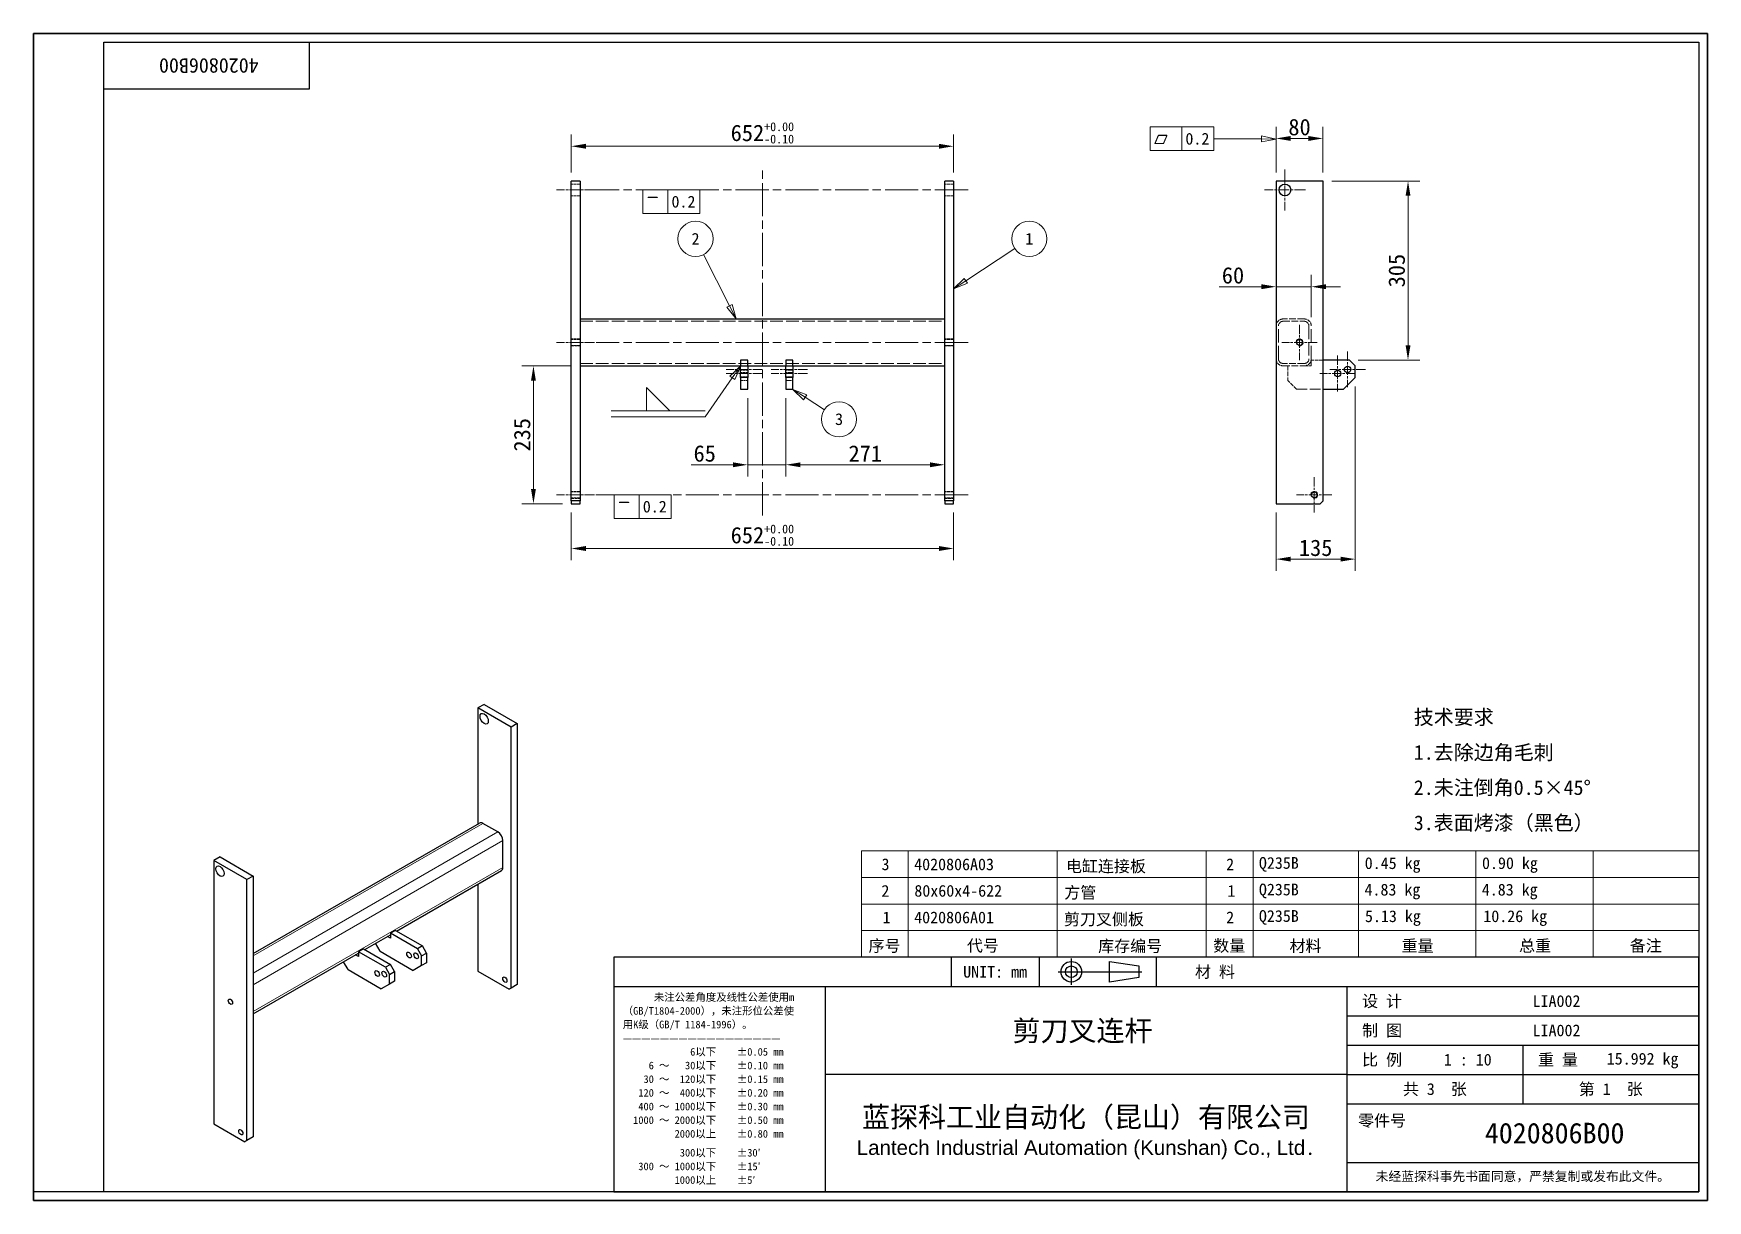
# Model space of a CAD drawing. Header units: millimetres. Extents: x 60 to 2915, y 55 to 2045.
import ezdxf
from ezdxf.enums import TextEntityAlignment as Align

# ---------------------------------------------------------------- set-up
doc = ezdxf.new("R2010")
doc.units = ezdxf.units.MM
doc.header["$LTSCALE"] = 10
doc.linetypes.add('CHAIN', pattern=[0.3543, 0.2362, -0.0295, 0.0591, -0.0295])
doc.linetypes.add('DASHED', pattern=[0.2067, 0.1654, -0.0413])
for name, color, linetype, lineweight in [('1', 7, 'Continuous', 18), ('可见 (ISO)', 7, 'Continuous', 25), ('可见窄的 (ISO)', 7, 'Continuous', 18), ('图框 (ISO)', 7, 'Continuous', 35), ('标题 (ISO)', 7, 'Continuous', 25)]:
    doc.layers.add(name, color=color, linetype=linetype, lineweight=lineweight)
for name, color, linetype, lineweight, true_color in [('中心标记 (ISO)', 1, 'CHAIN', 18, 0xff0000), ('中心线 (ISO)', 1, 'CHAIN', 18, 0xff0000), ('尺寸 (ISO)', 7, 'Continuous', 18, 0x008000), ('符号 (ISO)', 7, 'Continuous', 18, 0x008000), ('隐藏 (ISO)', 5, 'DASHED', 18, 0x0000ff)]:
    doc.layers.add(name, color=color, linetype=linetype, lineweight=lineweight, true_color=true_color)
doc.styles.add('文本样式100', font='AIGDT___.TTF')
doc.styles.add('文本样式164', font='SimSun.ttf')
doc.styles.add('文本样式165', font='SimSun.ttf')
doc.styles.add('文本样式74', font='SimSun.ttf')
doc.styles.add('最新国标', font='simfang.ttf')
doc.styles.add('注释文本 (ISO)', font='simfang.ttf')
doc.dimstyles.new('默认 (GB)', dxfattribs={"dimscale": 10, "dimtxt": 2.8, "dimasz": 2.5, "dimexe": 2, "dimexo": 1.5, "dimgap": 0.5, "dimtad": 1, "dimtoh": 1, "dimdsep": 46, "dimtxsty": '最新国标', "dimcen": 0.09, "dimdle": 10, "dimclrd": 256, "dimclre": 256, "dimclrt": 256, "dimaunit": 1, "dimadec": 3, "dimazin": 2, "dimtfac": 0.535714, "dimtmove": 0, "dimatfit": 3, "dimfxl": 0, "dimtolj": 1, "dimtzin": 0, "dimlwd": -1, "dimlwe": -1, "dimarcsym": 0})

# ---------------------------------------------------------------- blocks, each defined once
blk = doc.blocks.new('图框 最新国标')
at = {"layer": '图框 (ISO)'}
for p, q in [((6, 7), (6, 204.5)), ((6, 204.5), (291.5, 204.5)), ((291.5, 204.5), (291.5, 5.5)), ((6, 7), (6, 5.5)), ((6, 7), (6, 5.5)), ((291.5, 5.5), (6, 5.5))]:
    blk.add_line(p, q, dxfattribs=at)
at = {"layer": '图框 (ISO)', "color": 7, "linetype": 'Continuous', "lineweight": 25}
for p, q in [((18, 203), (290, 203)), ((18, 7), (18, 203)), ((18, 203), (290, 203)), ((53, 203), (53, 195)), ((290, 203), (290, 7)), ((290, 203), (290, 7)), ((53, 195), (18, 195)), ((290, 7), (6, 7)), ((290, 7), (18, 7))]:
    blk.add_line(p, q, dxfattribs=at)
at = {"layer": '图框 (ISO)', "style": '文本样式74'}
blk.add_attdef('零件代号_001', (44.41, 200.25), '', height=2.5, rotation=180, dxfattribs=at)
blk = doc.blocks.new('标题栏 最新国标')
at = {"layer": '标题 (ISO)'}
for p, q in [((381.98, -183.84), (196.98, -183.84)), ((196.98, -183.84), (196.98, -223.84)), ((254.48, -183.84), (254.48, -188.84)), ((269.48, -183.84), (269.48, -188.84)), ((281.48, -188.09), (281.48, -184.59)), ((281.48, -184.59), (286.48, -185.34)), ((286.48, -185.34), (286.48, -187.34)), ((289.48, -183.84), (289.48, -188.84)), ((381.98, -223.84), (381.98, -183.84)), ((383.48, -183.84), (383.48, -225.34)), ((286.48, -187.34), (281.48, -188.09)), ((196.98, -188.84), (381.98, -188.84)), ((232.98, -188.84), (232.98, -223.84)), ((321.98, -188.84), (321.98, -223.84)), ((321.98, -193.84), (381.98, -193.84)), ((321.98, -198.84), (381.98, -198.84)), ((351.98, -198.84), (351.98, -208.84)), ((321.98, -203.84), (232.98, -203.84)), ((321.98, -203.84), (381.98, -203.84)), ((321.98, -208.84), (381.98, -208.84)), ((321.98, -218.84), (381.98, -218.84)), ((196.98, -223.84), (381.98, -223.84)), ((383.48, -225.34), (196.98, -225.34))]:
    blk.add_line(p, q, dxfattribs=at)
at = {"layer": '标题 (ISO)', "linetype": 'CHAIN', "ltscale": 5.000333}
blk.add_line((274.98, -184.09), (274.98, -188.59), dxfattribs=at)
at = {"layer": '标题 (ISO)', "linetype": 'CHAIN', "ltscale": 15.834605}
blk.add_line((272.73, -186.34), (286.98, -186.34), dxfattribs=at)
at = {"layer": '标题 (ISO)'}
for radius in [1.75, 1]:
    blk.add_circle((274.98, -186.34), radius, dxfattribs=at)
at = {"layer": '1', "style": '文本样式164'}
for s, p in [('UNIT: mm', (261.98, -186.34)), ('材 料', (299.48, -186.34)), ('设 计', (327.98, -191.34)), ('制 图', (327.98, -196.34)), ('比 例', (327.98, -201.34)), ('重 量', (357.98, -201.34)), ('共 3  张', (336.98, -206.34)), ('第 1  张', (366.98, -206.34))]:
    blk.add_text(s, height=2, dxfattribs=at).set_placement(p, align=Align.MIDDLE_CENTER)
at = {"layer": '标题 (ISO)', "char_height": 2, "style": '注释文本 (ISO)'}
for s, insert, attachment_point, line_spacing_factor in [('{\\fSimSun|b0|i0|c134|p2;\\H0.65x;      未注公差角度及线性公差使用m\\P（GB/T1804-2000），未注形位公差使\\P用K级（GB/T 1184-1996）。\\P—————————————————\\P             6以下    ±0.05 mm\\P     6 ～   30以下    ±0.10 mm\\P    30 ～  120以下    ±0.15 mm\\P   120 ～  400以下    ±0.20 mm\\P   400 ～ 1000以下    ±0.30 mm\\P  1000 ～ 2000以下    ±0.50 mm\\P          2000以上    ±0.80 mm\\P\\H0.38462x;\\P\\H2.6x;           300以下    ±30′\\P   300 ～ 1000以下    ±15′\\P          1000以上    ±5′}', (198.48, -206.34), 4, 1.075116), ('{\\fMicrosoft YaHei|b0|i0|c134|p34;\\H1.75x;蓝探科工业自动化（昆山）有限公司\\P\\fArial|b0|i0|c0|p34;\\H0.71429x;Lantech Industrial Automation (Kunshan) Co., Ltd\\fFangSong|b0|i0|c134|p49;.\\H1.15195x; }', (277.48, -213.84), 5, 0.978695)]:
    blk.add_mtext(s, dxfattribs=dict(at, insert=insert, attachment_point=attachment_point, line_spacing_factor=line_spacing_factor))
at = {"layer": '标题 (ISO)', "attachment_point": 5, "style": '注释文本 (ISO)'}
for s, insert, char_height in [('\\fFangSong|b0|i0;零件号', (327.98, -211.84), 2), ('\\fSimSun|b0|i0;{\\H1.6000;未经蓝探科事先书面同意，严禁复制或发布此文件。}', (351.98, -221.34), 1.6)]:
    blk.add_mtext(s, dxfattribs=dict(at, insert=insert, char_height=char_height))
at = {"layer": '标题 (ISO)', "style": '注释文本 (ISO)'}
blk.add_attdef('材料', text='', height=2, dxfattribs=at).set_placement((324.48, -186.34), align=Align.MIDDLE_CENTER)
at = {"layer": '标题 (ISO)'}
for tag, p, height, style in [('设计人_001', (353.65, -192.33), 2, '注释文本 (ISO)'), ('库存编号_001', (264.96, -198.15), 3.5, '文本样式165'), ('设计人_001', (353.65, -197.33), 2, '注释文本 (ISO)'), ('视图比例_001', (338.51, -202.33), 2, '注释文本 (ISO)'), ('质量\\P3;_001', (366.29, -202.16), 2, '注释文本 (ISO)'), ('零件代号_001', (345.51, -215.59), 3.5, '文本样式165')]:
    blk.add_attdef(tag, p, '', height=height, dxfattribs=dict(at, style=style))
blk = doc.blocks.new('*D5')
at = {"layer": 'Defpoints', "color": 0, "transparency": 16777216}
for p in [(977.1, 1243.2), (1629.1, 1243.2), (1629.1, 1166.8)]:
    blk.add_point(p, dxfattribs=at)
at = {"layer": '尺寸 (ISO)', "color": 116, "true_color": 0x00803f, "transparency": 16777216}
for p, q in [((977.1, 1228.2), (977.1, 1146.8)), ((1629.1, 1228.2), (1629.1, 1146.8)), ((1002.1, 1166.8), (1604.1, 1166.8))]:
    blk.add_line(p, q, dxfattribs=at)
for points in [[(1002.1, 1171), (1002.1, 1162.6), (977.1, 1166.8)], [(1604.1, 1171), (1604.1, 1162.6), (1629.1, 1166.8)]]:
    blk.add_solid(points, dxfattribs=at)
at = {"layer": '尺寸 (ISO)', "transparency": 16777216, "insert": (1303.1, 1189.6), "char_height": 28, "attachment_point": 5, "style": '最新国标'}
blk.add_mtext('\\A1;652{\\H14.999999;\\S+0.00^ -0.10;}', dxfattribs=at)
blk = doc.blocks.new('*D6')
at = {"layer": 'Defpoints', "color": 0, "transparency": 16777216}
for p in [(1278.1, 1438.2), (1343.1, 1438.2), (1343.1, 1309.6)]:
    blk.add_point(p, dxfattribs=at)
at = {"layer": '尺寸 (ISO)', "color": 116, "true_color": 0x00803f, "transparency": 16777216}
for p, q in [((1278.1, 1423.2), (1278.1, 1289.6)), ((1343.1, 1423.2), (1343.1, 1289.6)), ((1253.1, 1309.6), (1181.6, 1309.6)), ((1343.1, 1309.6), (1278.1, 1309.6)), ((1368.1, 1309.6), (1393.1, 1309.6))]:
    blk.add_line(p, q, dxfattribs=at)
for points in [[(1253.1, 1313.7), (1253.1, 1305.4), (1278.1, 1309.6)], [(1368.1, 1313.7), (1368.1, 1305.4), (1343.1, 1309.6)]]:
    blk.add_solid(points, dxfattribs=at)
at = {"layer": '尺寸 (ISO)', "transparency": 16777216, "insert": (1204.8, 1328.7), "char_height": 28, "attachment_point": 5, "style": '最新国标'}
blk.add_mtext('\\A1;65', dxfattribs=at)
blk = doc.blocks.new('*D7')
at = {"layer": 'Defpoints', "color": 0, "transparency": 16777216}
for p in [(912.7, 1478.2), (992.1, 1478.2), (977.1, 1243.2)]:
    blk.add_point(p, dxfattribs=at)
at = {"layer": '尺寸 (ISO)', "color": 116, "true_color": 0x00803f, "transparency": 16777216}
for p, q in [((977.1, 1478.2), (892.7, 1478.2)), ((912.7, 1268.2), (912.7, 1453.2)), ((962.1, 1243.2), (892.7, 1243.2))]:
    blk.add_line(p, q, dxfattribs=at)
for points in [[(908.5, 1453.2), (916.8, 1453.2), (912.7, 1478.2)], [(908.5, 1268.2), (916.8, 1268.2), (912.7, 1243.2)]]:
    blk.add_solid(points, dxfattribs=at)
at = {"layer": '尺寸 (ISO)', "transparency": 16777216, "insert": (893.5, 1360.7), "char_height": 28, "attachment_point": 5, "rotation": 90, "style": '最新国标'}
blk.add_mtext('\\A1;235', dxfattribs=at)
blk = doc.blocks.new('*D8')
at = {"layer": 'Defpoints', "color": 0, "transparency": 16777216}
for p in [(2259.2, 1866), (2179.2, 1793.2), (2259.2, 1793.2)]:
    blk.add_point(p, dxfattribs=at)
at = {"layer": '尺寸 (ISO)', "color": 116, "true_color": 0x00803f, "transparency": 16777216}
for p, q in [((2179.2, 1808.2), (2179.2, 1886)), ((2259.2, 1808.2), (2259.2, 1886)), ((2204.2, 1866), (2234.2, 1866))]:
    blk.add_line(p, q, dxfattribs=at)
for points in [[(2204.2, 1870.2), (2204.2, 1861.8), (2179.2, 1866)], [(2234.2, 1870.2), (2234.2, 1861.8), (2259.2, 1866)]]:
    blk.add_solid(points, dxfattribs=at)
at = {"layer": '尺寸 (ISO)', "transparency": 16777216, "insert": (2219.2, 1885.2), "char_height": 28, "attachment_point": 5, "style": '最新国标'}
blk.add_mtext('\\A1;80', dxfattribs=at)
blk = doc.blocks.new('*D9')
at = {"layer": 'Defpoints', "color": 0, "transparency": 16777216}
for p in [(2259.2, 1793.2), (2304.2, 1488.2), (2404.2, 1488.2)]:
    blk.add_point(p, dxfattribs=at)
at = {"layer": '尺寸 (ISO)', "color": 116, "true_color": 0x00803f, "transparency": 16777216}
for p, q in [((2274.2, 1793.2), (2424.2, 1793.2)), ((2404.2, 1768.2), (2404.2, 1513.2)), ((2319.2, 1488.2), (2424.2, 1488.2))]:
    blk.add_line(p, q, dxfattribs=at)
for points in [[(2400.1, 1768.2), (2408.4, 1768.2), (2404.2, 1793.2)], [(2400.1, 1513.2), (2408.4, 1513.2), (2404.2, 1488.2)]]:
    blk.add_solid(points, dxfattribs=at)
at = {"layer": '尺寸 (ISO)', "transparency": 16777216, "insert": (2385.1, 1640.7), "char_height": 28, "attachment_point": 5, "rotation": 90, "style": '最新国标'}
blk.add_mtext('\\A1;305', dxfattribs=at)
blk = doc.blocks.new('*D10')
at = {"layer": 'Defpoints', "color": 0, "transparency": 16777216}
for p in [(2314.2, 1458.2), (2179.2, 1243.2), (2314.2, 1148.7)]:
    blk.add_point(p, dxfattribs=at)
at = {"layer": '尺寸 (ISO)', "color": 116, "true_color": 0x00803f, "transparency": 16777216}
for p, q in [((2314.2, 1443.2), (2314.2, 1128.7)), ((2179.2, 1228.2), (2179.2, 1128.7)), ((2204.2, 1148.7), (2289.2, 1148.7))]:
    blk.add_line(p, q, dxfattribs=at)
for points in [[(2204.2, 1152.8), (2204.2, 1144.5), (2179.2, 1148.7)], [(2289.2, 1152.8), (2289.2, 1144.5), (2314.2, 1148.7)]]:
    blk.add_solid(points, dxfattribs=at)
at = {"layer": '尺寸 (ISO)', "transparency": 16777216, "insert": (2246.7, 1167.8), "char_height": 28, "attachment_point": 5, "style": '最新国标'}
blk.add_mtext('\\A1;135', dxfattribs=at)
blk = doc.blocks.new('明细栏')
at = {"layer": '符号 (ISO)'}
for p, q in [((290, 65.1), (147.2, 65.1)), ((147.2, 65.1), (147.2, 51.53)), ((155.2, 65.1), (155.2, 51.53)), ((180.6, 65.1), (180.6, 51.53)), ((206, 65.1), (206, 51.53)), ((214, 65.1), (214, 51.53)), ((232, 65.1), (232, 51.53)), ((252, 65.1), (252, 51.53)), ((272, 65.1), (272, 51.53)), ((290, 65.1), (290, 51.53)), ((290, 60.58), (147.2, 60.58)), ((290, 56.05), (147.2, 56.05)), ((290, 51.53), (147.2, 51.53)), ((147.2, 47), (147.2, 51.53)), ((155.2, 47), (155.2, 51.53)), ((180.6, 47), (180.6, 51.53)), ((206, 47), (206, 51.53)), ((214, 47), (214, 51.53)), ((232, 47), (232, 51.53)), ((252, 47), (252, 51.53)), ((272, 47), (272, 51.53)), ((290, 47), (290, 51.53)), ((290, 47), (147.2, 47))]:
    blk.add_line(p, q, dxfattribs=at)
at = {"layer": '符号 (ISO)', "char_height": 2, "attachment_point": 7, "style": '注释文本 (ISO)'}
for s, insert in [('3', (150.63, 61.8)), ('4020806A03', (156.2, 61.79)), ('电缸连接板', (182.08, 61.28)), ('2', (209.41, 61.83)), ('Q235B', (214.99, 61.56)), ('0.45 kg', (233.04, 61.37)), ('0.90 kg', (253.04, 61.37)), ('2', (150.61, 57.3)), ('80x60x4-622', (156.23, 57.28)), ('方管', (181.79, 56.78)), ('1', (209.61, 57.3)), ('Q235B', (214.99, 57.03)), ('4.83 kg', (233, 56.85)), ('4.83 kg', (253, 56.85)), ('1', (150.81, 52.77)), ('4020806A01', (156.2, 52.74)), ('剪刀叉侧板', (181.74, 52.23)), ('2', (209.41, 52.78)), ('Q235B', (214.99, 52.51)), ('5.13 kg', (233.08, 52.32)), ('10.26 kg', (253.26, 52.32)), ('序号', (148.42, 47.71)), ('代号', (165.19, 47.73)), ('库存编号', (187.58, 47.66)), ('数量', (207.21, 47.72)), ('材料', (220.21, 47.68)), ('重量', (239.33, 47.78)), ('总重', (259.36, 47.75)), ('备注', (278.25, 47.74))]:
    blk.add_mtext(s, dxfattribs=dict(at, insert=insert))
blk = doc.blocks.new('引出序号1')
at = {"layer": '符号 (ISO)'}
for p, q in [((164.99, 162.32), (173.34, 167.84)), ((164.72, 162.73), (162.91, 160.94)), ((164.99, 162.32), (162.91, 160.94)), ((162.91, 160.94), (165.27, 161.9)), ((165.27, 161.9), (164.72, 162.73))]:
    blk.add_line(p, q, dxfattribs=at)
at = {"layer": '符号 (ISO)', "flags": 128}
blk.add_lwpolyline([(164.72, 162.73), (162.91, 160.94), (165.27, 161.9), (164.72, 162.73)], dxfattribs=at)
at = {"layer": '符号 (ISO)'}
blk.add_circle((175.83, 169.49), 3, dxfattribs=at)
blk.add_solid([(164.72, 162.73), (162.91, 160.94), (165.27, 161.9), (164.72, 162.73)], dxfattribs=at)
at = {"layer": '符号 (ISO)', "insert": (175.83, 169.49), "char_height": 2, "attachment_point": 5, "style": '注释文本 (ISO)'}
blk.add_mtext('1', dxfattribs=at)
blk = doc.blocks.new('引出序号2')
at = {"layer": '符号 (ISO)'}
for p, q in [((124.7, 158.05), (120.26, 166.83)), ((125.14, 158.28), (124.25, 157.83)), ((124.25, 157.83), (125.83, 155.82)), ((124.7, 158.05), (125.83, 155.82)), ((125.83, 155.82), (125.14, 158.28))]:
    blk.add_line(p, q, dxfattribs=at)
at = {"layer": '符号 (ISO)', "flags": 128}
blk.add_lwpolyline([(124.25, 157.83), (125.83, 155.82), (125.14, 158.28), (124.25, 157.83)], dxfattribs=at)
at = {"layer": '符号 (ISO)'}
blk.add_circle((118.91, 169.49), 3, dxfattribs=at)
blk.add_solid([(124.25, 157.83), (125.83, 155.82), (125.14, 158.28), (124.25, 157.83)], dxfattribs=at)
at = {"layer": '符号 (ISO)', "insert": (118.91, 169.49), "char_height": 2, "attachment_point": 5, "style": '注释文本 (ISO)'}
blk.add_mtext('2', dxfattribs=at)
blk = doc.blocks.new('引出序号3')
at = {"layer": '符号 (ISO)'}
for p, q in [((137.6, 142.46), (135.51, 143.82)), ((137.88, 142.88), (135.51, 143.82)), ((135.51, 143.82), (137.33, 142.04)), ((137.33, 142.04), (137.88, 142.88)), ((137.6, 142.46), (140.88, 140.34))]:
    blk.add_line(p, q, dxfattribs=at)
at = {"layer": '符号 (ISO)', "flags": 128}
blk.add_lwpolyline([(137.88, 142.88), (135.51, 143.82), (137.33, 142.04), (137.88, 142.88)], dxfattribs=at)
at = {"layer": '符号 (ISO)'}
blk.add_circle((143.39, 138.71), 3, dxfattribs=at)
blk.add_solid([(137.88, 142.88), (135.51, 143.82), (137.33, 142.04), (137.88, 142.88)], dxfattribs=at)
at = {"layer": '符号 (ISO)', "insert": (143.39, 138.72), "char_height": 2, "attachment_point": 5, "style": '注释文本 (ISO)'}
blk.add_mtext('3', dxfattribs=at)
blk = doc.blocks.new('GDT 标识符号(&T)1')
at = {"layer": '符号 (ISO)'}
for p, q in [((196.47, 188.56), (207.31, 188.56)), ((196.47, 188.56), (196.47, 184.56)), ((201.82, 188.56), (201.82, 184.56)), ((207.31, 188.56), (207.31, 184.56)), ((212.31, 186.56), (207.31, 186.56)), ((215.42, 186.53), (212.31, 186.56)), ((215.43, 187.03), (215.42, 186.03)), ((215.42, 186.53), (217.92, 186.5)), ((215.42, 186.03), (217.92, 186.5)), ((217.92, 186.5), (215.43, 187.03)), ((196.47, 184.56), (207.31, 184.56))]:
    blk.add_line(p, q, dxfattribs=at)
at = {"layer": '符号 (ISO)', "flags": 128}
blk.add_lwpolyline([(215.42, 186.03), (217.92, 186.5), (215.43, 187.03), (215.42, 186.03)], dxfattribs=at)
at = {"layer": '符号 (ISO)'}
blk.add_solid([(215.42, 186.03), (217.92, 186.5), (215.43, 187.03), (215.42, 186.03)], dxfattribs=at)
at = {"layer": '符号 (ISO)', "char_height": 2, "attachment_point": 7}
for s, insert, style in [('c', (197.05, 185.56), '文本样式100'), ('0.2', (202.46, 185.52), '注释文本 (ISO)')]:
    blk.add_mtext(s, dxfattribs=dict(at, insert=insert, style=style))
blk = doc.blocks.new('焊接符号标识符1')
at = {"layer": '符号 (ISO)'}
for p, q in [((125.18, 145.77), (120.55, 139.11)), ((125.15, 146.42), (124.77, 146.06)), ((124.77, 146.06), (125.59, 145.48)), ((125.18, 145.77), (125.63, 146.42)), ((125.88, 147.12), (125.36, 146.62)), ((125.59, 145.48), (126, 146.42)), ((125.77, 146.62), (126.12, 147.12)), ((126.61, 147.82), (126.09, 147.32)), ((126.09, 146.62), (126.3, 147.12)), ((126.26, 147.32), (126.61, 147.82)), ((126.39, 147.32), (126.61, 147.82)), ((114.55, 140.16), (110.55, 144.16)), ((110.55, 144.16), (110.55, 140.16)), ((110.55, 140.16), (114.55, 140.16)), ((120.55, 139.11), (104.55, 139.11))]:
    blk.add_line(p, q, dxfattribs=at)
at = {"layer": '符号 (ISO)', "linetype": 'DASHED', "ltscale": 12.901145}
blk.add_line((120.55, 140.16), (104.55, 140.16), dxfattribs=at)
at = {"layer": '符号 (ISO)', "flags": 128}
blk.add_lwpolyline([(125.59, 145.48), (126.61, 147.82), (124.77, 146.06), (125.59, 145.48)], dxfattribs=at)
at = {"layer": '符号 (ISO)'}
blk.add_solid([(125.59, 145.48), (126.61, 147.82), (124.77, 146.06), (125.59, 145.48)], dxfattribs=at)
blk = doc.blocks.new('*D17')
at = {"layer": 'Defpoints', "color": 0, "transparency": 16777216}
for p in [(2179.2, 1604.3), (2239.2, 1613.2), (2239.2, 1546.2)]:
    blk.add_point(p, dxfattribs=at)
at = {"layer": '尺寸 (ISO)', "color": 116, "true_color": 0x00803f, "transparency": 16777216}
for p, q in [((2239.2, 1561.2), (2239.2, 1633.2)), ((2154.2, 1613.2), (2082.3, 1613.2)), ((2239.2, 1613.2), (2179.2, 1613.2)), ((2264.2, 1613.2), (2289.2, 1613.2))]:
    blk.add_line(p, q, dxfattribs=at)
for points in [[(2154.2, 1617.4), (2154.2, 1609), (2179.2, 1613.2)], [(2264.2, 1617.4), (2264.2, 1609), (2239.2, 1613.2)]]:
    blk.add_solid(points, dxfattribs=at)
at = {"layer": '尺寸 (ISO)', "transparency": 16777216, "insert": (2105.7, 1632.4), "char_height": 28, "attachment_point": 5, "style": '最新国标'}
blk.add_mtext('\\A1;60', dxfattribs=at)
blk = doc.blocks.new('*D18')
at = {"layer": 'Defpoints', "color": 0, "transparency": 16777216}
for p in [(1343.1, 1438.2), (1343.1, 1309.6), (1614.1, 1290.5)]:
    blk.add_point(p, dxfattribs=at)
at = {"layer": '尺寸 (ISO)', "color": 116, "true_color": 0x00803f, "transparency": 16777216}
for p, q in [((1343.1, 1423.2), (1343.1, 1289.6)), ((1589.1, 1309.6), (1368.1, 1309.6))]:
    blk.add_line(p, q, dxfattribs=at)
for points in [[(1368.1, 1313.7), (1368.1, 1305.4), (1343.1, 1309.6)], [(1589.1, 1313.7), (1589.1, 1305.4), (1614.1, 1309.6)]]:
    blk.add_solid(points, dxfattribs=at)
at = {"layer": '尺寸 (ISO)', "transparency": 16777216, "insert": (1478.6, 1328.7), "char_height": 28, "attachment_point": 5, "style": '最新国标'}
blk.add_mtext('\\A1;271', dxfattribs=at)
blk = doc.blocks.new('GDT 标识符号(&T)2')
at = {"layer": '符号 (ISO)'}
for p, q in [((109.92, 177.82), (119.66, 177.82)), ((109.92, 177.82), (109.92, 173.82)), ((114.17, 177.82), (114.17, 173.82)), ((119.66, 177.82), (119.66, 173.82)), ((109.92, 173.82), (119.66, 173.82))]:
    blk.add_line(p, q, dxfattribs=at)
at = {"layer": '符号 (ISO)', "char_height": 2, "attachment_point": 7}
for s, insert, style in [('u', (110.6, 175.66), '文本样式100'), ('0.2', (114.81, 174.79), '注释文本 (ISO)')]:
    blk.add_mtext(s, dxfattribs=dict(at, insert=insert, style=style))
blk = doc.blocks.new('GDT 标识符号(&T)3')
at = {"layer": '符号 (ISO)'}
for p, q in [((105.03, 125.82), (114.77, 125.82)), ((105.03, 125.82), (105.03, 121.82)), ((109.28, 125.82), (109.28, 121.82)), ((114.77, 125.82), (114.77, 121.82)), ((105.03, 121.82), (114.77, 121.82))]:
    blk.add_line(p, q, dxfattribs=at)
at = {"layer": '符号 (ISO)', "char_height": 2, "attachment_point": 7}
for s, insert, style in [('u', (105.71, 123.66), '文本样式100'), ('0.2', (109.92, 122.79), '注释文本 (ISO)')]:
    blk.add_mtext(s, dxfattribs=dict(at, insert=insert, style=style))
blk = doc.blocks.new('*D21')
at = {"layer": 'Defpoints', "color": 0, "transparency": 16777216}
for p in [(1629.1, 1852.7), (977.1, 1793.2), (1629.1, 1793.2)]:
    blk.add_point(p, dxfattribs=at)
at = {"layer": '尺寸 (ISO)', "color": 116, "true_color": 0x00803f, "transparency": 16777216}
for p, q in [((977.1, 1808.2), (977.1, 1872.7)), ((1629.1, 1808.2), (1629.1, 1872.7)), ((1002.1, 1852.7), (1604.1, 1852.7))]:
    blk.add_line(p, q, dxfattribs=at)
for points in [[(1002.1, 1856.9), (1002.1, 1848.5), (977.1, 1852.7)], [(1604.1, 1856.9), (1604.1, 1848.5), (1629.1, 1852.7)]]:
    blk.add_solid(points, dxfattribs=at)
at = {"layer": '尺寸 (ISO)', "transparency": 16777216, "insert": (1303.1, 1875.5), "char_height": 28, "attachment_point": 5, "style": '最新国标'}
blk.add_mtext('\\A1;652{\\H14.999999;\\S+0.00^ -0.10;}', dxfattribs=at)

msp = doc.modelspace()

# ---------------------------------------------------------------- linework, layer by layer
at = {"layer": '中心标记 (ISO)', "ltscale": 7.778352}
for p, q in [((2194.23, 1813.228), (2194.23, 1743.228)), ((2229.23, 1778.228), (2159.23, 1778.228))]:
    msp.add_line(p, q, dxfattribs=at)
at = {"layer": '中心标记 (ISO)', "ltscale": 6.678923}
for p, q in [((2219.23, 1548.281), (2219.23, 1488.175)), ((2249.283, 1518.228), (2189.177, 1518.228)), ((2244.23, 1288.281), (2244.23, 1228.175)), ((2274.283, 1258.228), (2214.177, 1258.228))]:
    msp.add_line(p, q, dxfattribs=at)
at = {"layer": '中心标记 (ISO)', "ltscale": 6.778265}
for p, q in [((2284.23, 1495.728), (2284.23, 1434.728)), ((2301.23, 1502.728), (2301.23, 1441.728)), ((2314.73, 1465.228), (2253.73, 1465.228)), ((2331.73, 1472.228), (2270.73, 1472.228))]:
    msp.add_line(p, q, dxfattribs=at)
at = {"layer": '中心线 (ISO)', "ltscale": 23.990969}
for p, q in [((1303.069, 1223.228), (1303.069, 1818.228)), ((1654.069, 1778.228), (1008.703, 1778.228)), ((1654.069, 1518.228), (1019.896, 1518.228)), ((1654.069, 1258.228), (1018.888, 1258.228))]:
    msp.add_line(p, q, dxfattribs=at)
at = {"layer": '中心线 (ISO)', "ltscale": 7.222748}
for p, q in [((1017.069, 1778.228), (952.069, 1778.228)), ((1017.069, 1518.228), (952.069, 1518.228)), ((1017.069, 1258.228), (952.069, 1258.228))]:
    msp.add_line(p, q, dxfattribs=at)
at = {"layer": '中心线 (ISO)', "ltscale": 6.889386}
for p, q in [((1303.069, 1472.228), (1241.069, 1472.228)), ((1303.069, 1465.228), (1241.069, 1465.228)), ((1380.069, 1472.228), (1318.069, 1472.228)), ((1380.069, 1465.228), (1318.069, 1465.228))]:
    msp.add_line(p, q, dxfattribs=at)
at = {"layer": '可见 (ISO)'}
for p, q in [((977.069, 1248.228), (977.069, 1793.228)), ((992.069, 1793.228), (977.069, 1793.228)), ((992.069, 1793.228), (992.069, 1248.228)), ((1614.069, 1248.228), (1614.069, 1793.228)), ((1629.069, 1793.228), (1614.069, 1793.228)), ((1629.069, 1793.228), (1629.069, 1248.228)), ((2259.23, 1793.228), (2179.23, 1793.228)), ((2179.23, 1793.228), (2179.23, 1243.228)), ((2259.23, 1248.228), (2259.23, 1793.228)), ((992.069, 1558.228), (1614.069, 1558.228)), ((1278.069, 1488.228), (1266.069, 1488.228)), ((1266.069, 1488.228), (1266.069, 1478.228)), ((1278.069, 1478.228), (1278.069, 1488.228)), ((1355.069, 1488.228), (1343.069, 1488.228)), ((1343.069, 1488.228), (1343.069, 1478.228)), ((1355.069, 1478.228), (1355.069, 1488.228)), ((2304.23, 1488.228), (2259.23, 1488.228)), ((2304.23, 1488.228), (2314.23, 1478.228)), ((992.069, 1478.228), (1266.069, 1478.228)), ((1266.069, 1478.228), (1278.069, 1478.228)), ((1266.069, 1458.228), (1266.069, 1478.228)), ((1278.069, 1458.228), (1266.069, 1458.228)), ((1266.069, 1458.228), (1266.069, 1438.228)), ((1278.069, 1478.228), (1343.069, 1478.228)), ((1278.069, 1478.228), (1278.069, 1458.228)), ((1278.069, 1438.228), (1278.069, 1458.228)), ((1343.069, 1478.228), (1355.069, 1478.228)), ((1343.069, 1458.228), (1343.069, 1478.228)), ((1355.069, 1458.228), (1343.069, 1458.228)), ((1343.069, 1458.228), (1343.069, 1438.228)), ((1355.069, 1478.228), (1614.069, 1478.228)), ((1355.069, 1478.228), (1355.069, 1458.228)), ((1355.069, 1438.228), (1355.069, 1458.228)), ((2314.23, 1458.228), (2294.23, 1438.228)), ((2314.23, 1458.228), (2314.23, 1478.228)), ((1266.069, 1438.228), (1278.069, 1438.228)), ((1343.069, 1438.228), (1355.069, 1438.228)), ((2259.23, 1438.228), (2294.23, 1438.228)), ((977.069, 1248.228), (977.069, 1243.228)), ((992.069, 1248.228), (977.069, 1248.228)), ((977.069, 1243.228), (992.069, 1243.228)), ((992.069, 1243.228), (992.069, 1248.228)), ((1614.069, 1248.228), (1614.069, 1243.228)), ((1629.069, 1248.228), (1614.069, 1248.228)), ((1614.069, 1243.228), (1629.069, 1243.228)), ((1629.069, 1243.228), (1629.069, 1248.228)), ((2179.23, 1243.228), (2254.23, 1243.228)), ((2259.23, 1248.228), (2254.23, 1243.228)), ((828.61, 901.023), (818.003, 894.899)), ((874.572, 862.24), (818.003, 894.899)), ((818.003, 894.899), (818.003, 697.283)), ((828.61, 901.023), (885.178, 868.363)), ((885.178, 868.363), (874.572, 862.24)), ((874.572, 417.249), (874.572, 862.24)), ((885.178, 868.363), (885.178, 423.373)), ((434.751, 476.013), (820.489, 698.718)), ((851.944, 683.427), (826.489, 698.124)), ((860.43, 623.006), (860.43, 668.73)), ((378.183, 640.969), (367.576, 634.845)), ((424.145, 602.185), (367.576, 634.845)), ((367.576, 634.845), (367.576, 185.772)), ((378.183, 640.969), (434.751, 608.309)), ((434.751, 608.309), (424.145, 602.185)), ((424.145, 157.195), (424.145, 602.185)), ((434.751, 608.309), (434.751, 163.319)), ((679.39, 514.424), (857.944, 617.513)), ((818.003, 594.453), (818.003, 445.826)), ((677.289, 515.637), (668.804, 510.738)), ((677.289, 515.637), (723.251, 489.101)), ((624.942, 482.989), (668.804, 508.312)), ((651.126, 480.119), (643.338, 493.609)), ((668.804, 502.573), (663.833, 505.443)), ((714.766, 484.202), (668.804, 510.738)), ((668.804, 510.738), (668.804, 502.573)), ((723.251, 489.101), (714.766, 484.202)), ((730.322, 476.853), (723.251, 489.101)), ((434.751, 373.182), (614.357, 476.877)), ((596.679, 448.684), (588.89, 462.174)), ((614.357, 471.138), (609.386, 474.008)), ((622.842, 484.202), (614.357, 479.303)), ((660.319, 452.767), (614.357, 479.303)), ((614.357, 479.303), (614.357, 471.138)), ((622.842, 484.202), (668.804, 457.666)), ((651.126, 480.119), (707.695, 447.459)), ((668.804, 457.666), (660.319, 452.767)), ((675.875, 445.418), (668.804, 457.666)), ((714.766, 484.202), (721.837, 471.954)), ((721.837, 471.954), (730.322, 476.853)), ((721.837, 455.624), (721.837, 471.954)), ((730.322, 460.523), (721.837, 455.624)), ((730.322, 476.853), (730.322, 460.523)), ((596.679, 448.684), (653.247, 416.024)), ((660.319, 452.767), (667.39, 440.519)), ((667.39, 440.519), (675.875, 445.418)), ((667.39, 424.189), (667.39, 440.519)), ((675.875, 429.088), (667.39, 424.189)), ((675.875, 445.418), (675.875, 429.088)), ((721.837, 455.624), (707.695, 447.459)), ((818.003, 445.826), (871.036, 415.208)), ((667.39, 424.189), (653.247, 416.024)), ((874.572, 417.249), (871.036, 415.208)), ((885.178, 423.373), (874.572, 417.249)), ((367.576, 185.772), (420.609, 155.154)), ((424.145, 157.195), (420.609, 155.154)), ((434.751, 163.319), (424.145, 157.195))]:
    msp.add_line(p, q, dxfattribs=at)
for centre, radius in [((2194.23, 1778.228), 10), ((2219.23, 1518.228), 5.053), ((2284.23, 1465.228), 5.5), ((2301.23, 1472.228), 5.5), ((2244.23, 1258.228), 5.053)]:
    msp.add_circle(centre, radius, dxfattribs=at)
for centre, major_axis in [((828.61, 876.528), (5, -8.66)), ((378.183, 616.474), (5, -8.66)), ((700.624, 473.587), (2.75, -4.763)), ((712.644, 472.363), (2.75, -4.763)), ((646.176, 442.152), (2.75, -4.763)), ((658.197, 440.927), (2.75, -4.763)), ((863.965, 431.538), (2.526, -4.376)), ((395.861, 393.979), (2.526, -4.376)), ((413.538, 171.484), (2.526, -4.376))]:
    msp.add_ellipse(centre, major_axis=major_axis, ratio=0.57735027, dxfattribs=at)
for centre, major_axis, start_param, end_param in [((826.489, 688.326), (-6, 10.392), 5.49778714, 6.28318531), ((851.944, 673.629), (-6, 10.392), 3.92699082, 5.49778714), ((851.944, 627.905), (6, -10.392), 0, 0.78539816)]:
    msp.add_ellipse(centre, major_axis=major_axis, ratio=0.57735027, start_param=start_param, end_param=end_param, dxfattribs=at)
at = {"layer": '可见窄的 (ISO)'}
for p, q in [((434.751, 471.954), (826.489, 698.124)), ((434.751, 442.56), (851.944, 683.427)), ((434.751, 422.964), (860.43, 668.73)), ((434.751, 377.241), (860.43, 623.006))]:
    msp.add_line(p, q, dxfattribs=at)
for centre in [(2219.23, 1518.228), (2244.23, 1258.228)]:
    msp.add_arc(centre, 6, 260, 170, dxfattribs=at)
at = {"layer": '隐藏 (ISO)', "ltscale": 2.856945}
for p, q in [((992.069, 1788.228), (977.069, 1788.228)), ((1629.069, 1788.228), (1614.069, 1788.228)), ((992.069, 1768.228), (977.069, 1768.228)), ((1629.069, 1768.228), (1614.069, 1768.228)), ((992.069, 1524.228), (977.069, 1524.228)), ((992.069, 1523.281), (977.069, 1523.281)), ((992.069, 1513.175), (977.069, 1513.175)), ((1629.069, 1524.228), (1614.069, 1524.228)), ((1629.069, 1523.281), (1614.069, 1523.281)), ((1629.069, 1513.175), (1614.069, 1513.175)), ((977.069, 1512.228), (992.069, 1512.228)), ((1614.069, 1512.228), (1629.069, 1512.228)), ((992.069, 1264.228), (977.069, 1264.228)), ((992.069, 1263.281), (977.069, 1263.281)), ((1629.069, 1264.228), (1614.069, 1264.228)), ((1629.069, 1263.281), (1614.069, 1263.281)), ((992.069, 1253.175), (977.069, 1253.175)), ((977.069, 1252.228), (992.069, 1252.228)), ((1629.069, 1253.175), (1614.069, 1253.175)), ((1614.069, 1252.228), (1629.069, 1252.228))]:
    msp.add_line(p, q, dxfattribs=at)
at = {"layer": '隐藏 (ISO)', "ltscale": 13.083444}
for p, q in [((992.069, 1554.228), (1614.069, 1554.228)), ((992.069, 1482.228), (1614.069, 1482.228))]:
    msp.add_line(p, q, dxfattribs=at)
at = {"layer": '隐藏 (ISO)', "ltscale": 13.546203}
for p, q in [((2183.23, 1490.228), (2183.23, 1546.228)), ((2235.23, 1546.228), (2235.23, 1490.228)), ((2239.23, 1490.228), (2239.23, 1546.228))]:
    msp.add_line(p, q, dxfattribs=at)
at = {"layer": '隐藏 (ISO)', "ltscale": 6.856808}
for p, q in [((2227.23, 1558.228), (2191.23, 1558.228)), ((2191.23, 1554.228), (2227.23, 1554.228)), ((2227.23, 1482.228), (2191.23, 1482.228)), ((2191.23, 1478.228), (2227.23, 1478.228))]:
    msp.add_line(p, q, dxfattribs=at)
at = {"layer": '隐藏 (ISO)', "ltscale": 3.809293}
msp.add_line((2259.23, 1488.228), (2239.23, 1488.228), dxfattribs=at)
at = {"layer": '隐藏 (ISO)', "ltscale": 1.904597}
msp.add_line((2239.23, 1488.228), (2239.23, 1478.228), dxfattribs=at)
at = {"layer": '隐藏 (ISO)', "ltscale": 2.285536}
for p, q in [((1278.069, 1477.728), (1266.069, 1477.728)), ((1278.069, 1470.728), (1266.069, 1470.728)), ((1278.069, 1466.728), (1266.069, 1466.728)), ((1278.069, 1459.728), (1266.069, 1459.728)), ((1355.069, 1477.728), (1343.069, 1477.728)), ((1355.069, 1470.728), (1343.069, 1470.728)), ((1355.069, 1466.728), (1343.069, 1466.728)), ((1355.069, 1459.728), (1343.069, 1459.728)), ((2239.23, 1478.228), (2227.23, 1478.228)), ((1266.069, 1453.228), (1278.069, 1453.228)), ((1343.069, 1453.228), (1355.069, 1453.228))]:
    msp.add_line(p, q, dxfattribs=at)
at = {"layer": '隐藏 (ISO)', "ltscale": 4.761642}
msp.add_line((2199.23, 1478.228), (2199.23, 1453.228), dxfattribs=at)
at = {"layer": '隐藏 (ISO)', "ltscale": 4.040371}
msp.add_line((2214.23, 1438.228), (2199.23, 1453.228), dxfattribs=at)
at = {"layer": '隐藏 (ISO)', "ltscale": 10.885341}
msp.add_line((2214.23, 1438.228), (2259.23, 1438.228), dxfattribs=at)
at = {"layer": '隐藏 (ISO)', "ltscale": 3.590168}
for centre, start, end in [((2191.23, 1546.228), 90, 180), ((2227.23, 1546.228), 0, 90), ((2191.23, 1490.228), 180, 270), ((2227.23, 1490.228), 270, 0)]:
    msp.add_arc(centre, 12, start, end, dxfattribs=at)
at = {"layer": '隐藏 (ISO)', "ltscale": 2.393412}
for centre, start, end in [((2191.23, 1546.228), 90, 180), ((2227.23, 1546.228), 0, 90), ((2191.23, 1490.228), 180, 270), ((2227.23, 1490.228), 270, 0)]:
    msp.add_arc(centre, 8, start, end, dxfattribs=at)

# ---------------------------------------------------------------- block references
at = {"xscale": 10, "yscale": 10, "zscale": 10}
msp.add_blockref('图框 最新国标', (0, 0), dxfattribs=at).add_auto_attribs({'零件代号_001': '4020806B00'})
ref = msp.add_blockref('标题栏 最新国标', (-919.825, 2308.443), dxfattribs=dict(xscale=10, yscale=10, zscale=10))
ref.add_attrib('零件代号_001', '4020806B00', (2535.251, 152.5), dxfattribs={"layer": '标题 (ISO)', "height": 35, "style": '文本样式165'})
ref.add_attrib('库存编号_001', '剪刀叉连杆', (1729.763, 326.913), dxfattribs={"layer": '标题 (ISO)', "height": 35, "style": '文本样式165'})
ref.add_attrib('质量\\P3;_001', '15.992 kg', (2743.086, 286.829), dxfattribs={"layer": '标题 (ISO)', "height": 20, "style": '注释文本 (ISO)'})
ref.add_attrib('视图比例_001', '1 : 10', (2465.314, 285.171), dxfattribs={"layer": '标题 (ISO)', "height": 20, "style": '注释文本 (ISO)'})
ref.add_attrib('设计人_001', 'LIA002', (2616.686, 385.114), dxfattribs={"layer": '标题 (ISO)', "height": 20, "style": '注释文本 (ISO)'})
ref.add_attrib('设计人_001', 'LIA002', (2616.686, 335.114), dxfattribs={"layer": '标题 (ISO)', "height": 20, "style": '注释文本 (ISO)'})
at = {"layer": '符号 (ISO)', "xscale": 10, "yscale": 10, "zscale": 10}
for name in ['GDT 标识符号(&T)1', 'GDT 标识符号(&T)2', '引出序号2', '引出序号1', '焊接符号标识符1', '引出序号3', 'GDT 标识符号(&T)3', '明细栏']:
    msp.add_blockref(name, (0, 0), dxfattribs=at)

# ---------------------------------------------------------------- texts
at = {"layer": '符号 (ISO)', "insert": (2414.068, 787.515), "char_height": 25, "width": 355.55556, "attachment_point": 4, "line_spacing_factor": 1.441304, "style": '注释文本 (ISO)'}
msp.add_mtext('\\fFangSong|b0|i0;{\\H25.0000;技术要求\\P}\\fFangSong|b0|i0;{\\H25.0000;1.去除边角毛刺\\P}\\fFangSong|b0|i0;{\\H25.0000;2.未注倒角0.5×45°\\P}\\fFangSong|b0|i0;{\\H25.0000;3.表面烤漆（黑色）}', dxfattribs=at)

# ---------------------------------------------------------------- dimensions: what is measured, and where the dimension line sits
at = {"layer": '尺寸 (ISO)', "color": 116, "true_color": 0x00803f}
for base, p1, p2, override, picture, middle in [((1629.069, 1852.709), (977.069, 1793.228), (1629.069, 1793.228), {"dimgap": 0.5, "dimtoh": 0, "dimdec": 2, "dimtol": 1, "dimlim": 0, "dimtp": 0, "dimtm": 0.1, "dimtdec": 2, "dimtofl": 0, "dimatfit": 1}, '*D21', (1303.069, 1852.709)), ((1343.069, 1309.564), (1278.069, 1438.228), (1343.069, 1438.228), {"dimgap": 0.5, "dimtoh": 0, "dimdec": 2, "dimtol": 0, "dimlim": 0, "dimtp": 0, "dimtm": 0, "dimtdec": 2, "dimtofl": 1, "dimatfit": 1}, '*D6', (1204.829, 1309.564)), ((1343.069, 1309.564), (1614.069, 1290.475), (1343.069, 1438.228), {"dimgap": 0.5, "dimtoh": 0, "dimdec": 2, "dimse1": 1, "dimtol": 0, "dimlim": 0, "dimtp": 0, "dimtm": 0, "dimtdec": 2, "dimtofl": 0, "dimatfit": 1}, '*D18', (1478.569, 1309.564))]:
    dim = msp.add_linear_dim(base=base, p1=p1, p2=p2, dimstyle='默认 (GB)', override=override, dxfattribs=at)
    dim.commit()
    dim.dimension.update_dxf_attribs({"geometry": picture, "text_midpoint": middle, "dimtype": 160})
for base, p1, p2, angle, override, picture, middle in [((2259.23, 1866.011), (2179.23, 1793.228), (2259.23, 1793.228), 180, {"dimgap": 0.5, "dimtoh": 0, "dimdec": 2, "dimtol": 0, "dimlim": 0, "dimtp": 0, "dimtm": 0, "dimtdec": 2, "dimtofl": 0, "dimatfit": 1}, '*D8', (2219.23, 1866.011)), ((2404.23, 1488.228), (2259.23, 1793.228), (2304.23, 1488.228), 90, {"dimgap": 0.5, "dimtoh": 0, "dimdec": 2, "dimtol": 0, "dimlim": 0, "dimtp": 0, "dimtm": 0, "dimtdec": 2, "dimtofl": 0, "dimatfit": 1}, '*D9', (2404.23, 1640.728)), ((2239.23, 1613.195), (2179.23, 1604.256), (2239.23, 1546.228), 180, {"dimgap": 0.5, "dimtoh": 0, "dimdec": 2, "dimse1": 1, "dimtol": 0, "dimlim": 0, "dimtp": 0, "dimtm": 0, "dimtdec": 2, "dimtofl": 1, "dimatfit": 1}, '*D17', (2105.75, 1613.195)), ((912.681, 1478.228), (977.069, 1243.228), (992.069, 1478.228), 270, {"dimgap": 0.5, "dimtoh": 0, "dimdec": 2, "dimtol": 0, "dimlim": 0, "dimtp": 0, "dimtm": 0, "dimtdec": 2, "dimtofl": 0, "dimatfit": 1}, '*D7', (912.681, 1360.728)), ((2314.23, 1148.674), (2179.23, 1243.228), (2314.23, 1458.228), 180, {"dimgap": 0.5, "dimtoh": 0, "dimdec": 2, "dimtol": 0, "dimlim": 0, "dimtp": 0, "dimtm": 0, "dimtdec": 2, "dimtofl": 0, "dimatfit": 1}, '*D10', (2246.73, 1148.674)), ((1629.069, 1166.805), (977.069, 1243.228), (1629.069, 1243.228), 180, {"dimgap": 0.5, "dimtoh": 0, "dimdec": 2, "dimtol": 1, "dimlim": 0, "dimtp": 0, "dimtm": 0.1, "dimtdec": 2, "dimtofl": 0, "dimatfit": 1}, '*D5', (1303.069, 1166.805))]:
    dim = msp.add_linear_dim(base=base, p1=p1, p2=p2, angle=angle, dimstyle='默认 (GB)', override=override, dxfattribs=at)
    dim.commit()
    dim.dimension.update_dxf_attribs({"geometry": picture, "text_midpoint": middle, "dimtype": 160})

doc.saveas('drawing.dxf')
